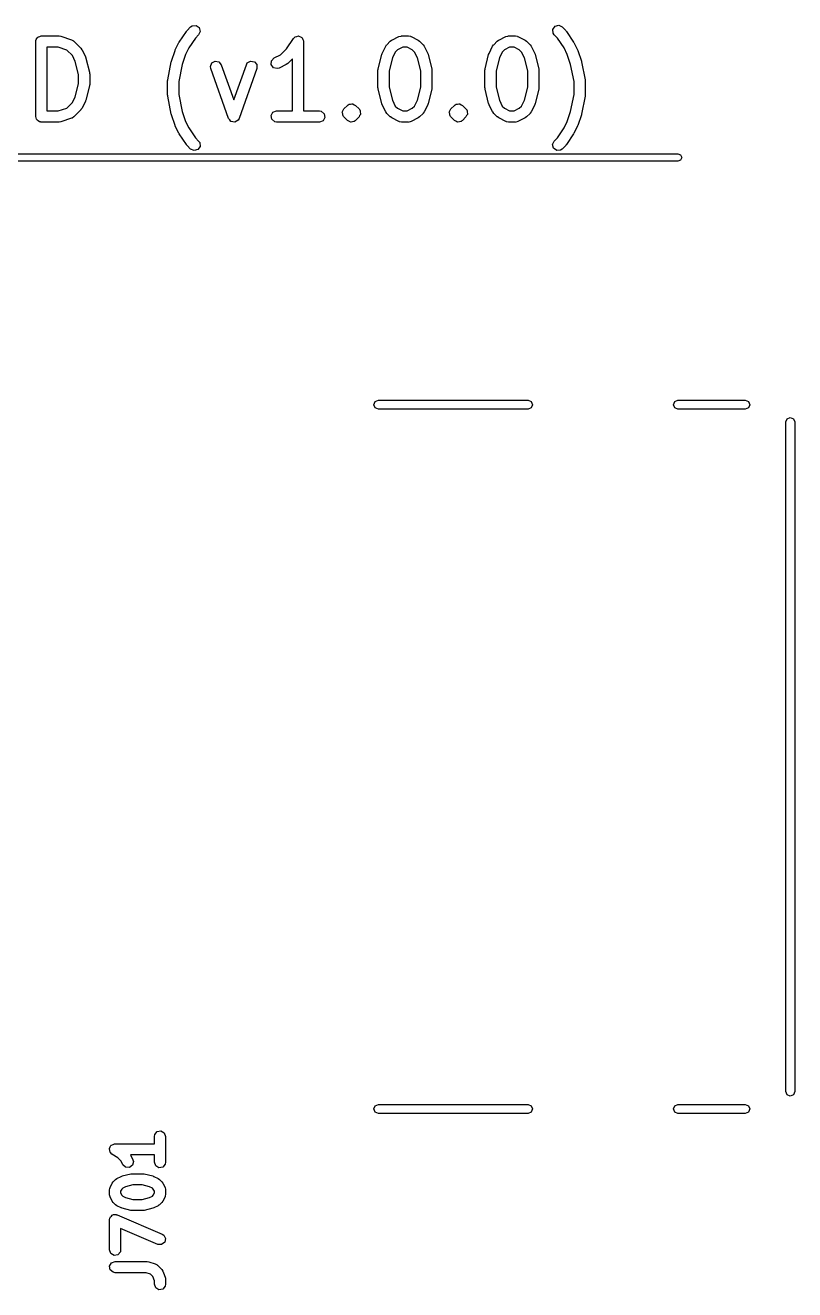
# Model space of a CAD drawing. Extents: x 59.1 to 150.6, y -119.5 to -80.2.
# Drawn here: x 140.28 to 150.56, y -97.11 to -80.23 of the extents above; entities that cross this region are included whole.
import ezdxf

# ---------------------------------------------------------------- set-up
doc = ezdxf.new("R2010")
doc.units = 0
doc.layers.add('BLACK', color=7, linetype='CONTINUOUS')

msp = doc.modelspace()

# ---------------------------------------------------------------- linework, layer by layer
at = {"layer": 'BLACK', "linetype": 'CONTINUOUS'}
for p, q in [((142.339, -80.4584), (142.434, -80.3155)), ((142.434, -80.3155), (142.442, -80.3073)), ((142.442, -80.3073), (142.443, -80.3041)), ((142.443, -80.3041), (142.491, -80.2565)), ((142.491, -80.2565), (142.512, -80.2415)), ((142.512, -80.2415), (142.563, -80.2371)), ((142.563, -80.2371), (142.605, -80.2665)), ((142.619, -80.3161), (142.597, -80.3626)), ((142.605, -80.2665), (142.619, -80.3161)), ((147.329, -80.2901), (147.358, -80.2481)), ((147.333, -80.3412), (147.329, -80.2901)), ((147.348, -80.3626), (147.333, -80.3412)), ((147.358, -80.2481), (147.408, -80.2348)), ((147.408, -80.2348), (147.454, -80.2565)), ((147.454, -80.2565), (147.502, -80.3041)), ((147.502, -80.3041), (147.508, -80.3135)), ((147.508, -80.3135), (147.511, -80.3155)), ((147.511, -80.3155), (147.606, -80.4584)), ((140.421, -80.4524), (140.423, -80.4426)), ((140.421, -81.4524), (140.421, -80.4524)), ((140.423, -80.4394), (140.424, -80.4365)), ((140.423, -80.4426), (140.423, -80.4394)), ((140.424, -80.4365), (140.426, -80.4267)), ((140.426, -80.4267), (140.438, -80.4118)), ((140.438, -80.4118), (140.448, -80.3949)), ((140.448, -80.3949), (140.455, -80.3926)), ((140.455, -80.3926), (140.459, -80.3874)), ((140.459, -80.3874), (140.478, -80.384)), ((140.478, -80.384), (140.496, -80.3774)), ((140.496, -80.3774), (140.735, -80.3774)), ((140.735, -80.3774), (140.757, -80.3813)), ((140.757, -80.3813), (140.758, -80.3812)), ((140.758, -80.3812), (140.901, -80.4288)), ((140.901, -80.4288), (140.924, -80.4413)), ((140.924, -80.4413), (140.926, -80.4451)), ((140.926, -80.4451), (140.93, -80.447)), ((140.93, -80.447), (141.026, -80.5422)), ((142.286, -80.5617), (142.334, -80.4665)), ((142.334, -80.4665), (142.338, -80.461)), ((142.338, -80.461), (142.339, -80.4584)), ((142.555, -80.4049), (142.466, -80.5377)), ((142.597, -80.3626), (142.555, -80.4049)), ((143.771, -80.5475), (143.863, -80.4108)), ((143.863, -80.4108), (143.881, -80.3919)), ((143.881, -80.3919), (143.885, -80.3907)), ((143.885, -80.3907), (143.887, -80.3874)), ((143.887, -80.3874), (143.909, -80.3836)), ((143.909, -80.3836), (143.93, -80.3775)), ((143.93, -80.3775), (143.934, -80.3793)), ((143.934, -80.3793), (143.938, -80.3785)), ((143.938, -80.3785), (143.957, -80.3894)), ((143.957, -80.3894), (143.977, -80.3981)), ((143.977, -80.3981), (143.979, -80.402)), ((143.979, -80.402), (143.982, -80.4042)), ((143.982, -80.4042), (143.99, -80.4246)), ((143.99, -80.4246), (144, -80.4441)), ((144, -80.4441), (143.999, -80.4483)), ((143.999, -80.4483), (144, -80.4524)), ((144, -80.4524), (144, -81.3774)), ((145.096, -80.5141), (145.109, -80.4961)), ((145.109, -80.4961), (145.11, -80.4946)), ((145.11, -80.4946), (145.158, -80.447)), ((145.158, -80.447), (145.176, -80.4341)), ((145.176, -80.4341), (145.177, -80.4329)), ((145.177, -80.4329), (145.272, -80.3853)), ((145.272, -80.3853), (145.297, -80.3779)), ((145.297, -80.3779), (145.302, -80.3789)), ((145.302, -80.3789), (145.306, -80.3774)), ((145.306, -80.3774), (145.401, -80.3774)), ((145.401, -80.3774), (145.427, -80.3819)), ((145.427, -80.3819), (145.43, -80.3848)), ((145.43, -80.3848), (145.435, -80.3853)), ((145.435, -80.3853), (145.53, -80.4329)), ((145.53, -80.4329), (145.548, -80.4463)), ((145.548, -80.4463), (145.549, -80.447)), ((145.549, -80.447), (145.597, -80.4946)), ((145.597, -80.4946), (145.61, -80.513)), ((145.61, -80.513), (145.611, -80.5141)), ((146.525, -80.5141), (146.538, -80.4961)), ((146.538, -80.4961), (146.539, -80.4946)), ((146.539, -80.4946), (146.586, -80.447)), ((146.586, -80.447), (146.605, -80.4341)), ((146.605, -80.4341), (146.606, -80.4329)), ((146.606, -80.4329), (146.701, -80.3853)), ((146.701, -80.3853), (146.726, -80.3779)), ((146.726, -80.3779), (146.73, -80.3789)), ((146.73, -80.3789), (146.735, -80.3774)), ((146.735, -80.3774), (146.83, -80.3774)), ((146.83, -80.3774), (146.855, -80.3819)), ((146.855, -80.3819), (146.859, -80.3848)), ((146.859, -80.3848), (146.863, -80.3853)), ((146.863, -80.3853), (146.959, -80.4329)), ((146.959, -80.4329), (146.977, -80.4463)), ((146.977, -80.4463), (146.978, -80.447)), ((146.978, -80.447), (147.026, -80.4946)), ((147.026, -80.4946), (147.039, -80.513)), ((147.039, -80.513), (147.04, -80.5141)), ((147.391, -80.4049), (147.348, -80.3626)), ((147.479, -80.5377), (147.391, -80.4049)), ((147.606, -80.4584), (147.609, -80.4646)), ((147.609, -80.4646), (147.611, -80.4665)), ((147.611, -80.4665), (147.659, -80.5617)), ((140.571, -80.5274), (140.571, -81.3774)), ((140.722, -80.5274), (140.571, -80.5274)), ((140.837, -80.5656), (140.722, -80.5274)), ((140.911, -80.6397), (140.837, -80.5656)), ((140.949, -80.7167), (140.911, -80.6397)), ((141.026, -80.5422), (141.039, -80.5606)), ((141.039, -80.5606), (141.04, -80.5617)), ((141.04, -80.5617), (141.087, -80.6569)), ((141.087, -80.6569), (141.091, -80.6693)), ((141.091, -80.6693), (141.093, -80.6723)), ((141.093, -80.6723), (141.141, -80.8628)), ((142.235, -80.7144), (142.282, -80.5715)), ((142.282, -80.5715), (142.286, -80.5646)), ((142.286, -80.5646), (142.286, -80.5617)), ((142.423, -80.624), (142.379, -80.7574)), ((142.466, -80.5377), (142.423, -80.624)), ((143.57, -80.7083), (143.606, -80.671)), ((143.606, -80.671), (143.69, -80.6288)), ((143.69, -80.6288), (143.771, -80.5475)), ((143.85, -80.6811), (143.788, -80.7435)), ((143.85, -81.3774), (143.85, -80.6811)), ((144.995, -80.8151), (145.043, -80.6247)), ((145.043, -80.6247), (145.048, -80.6128)), ((145.048, -80.6093), (145.096, -80.5141)), ((145.048, -80.6128), (145.048, -80.6093)), ((145.186, -80.669), (145.143, -80.8426)), ((145.225, -80.592), (145.186, -80.669)), ((145.255, -80.5616), (145.225, -80.592)), ((145.324, -80.5274), (145.255, -80.5616)), ((145.383, -80.5274), (145.324, -80.5274)), ((145.452, -80.5616), (145.383, -80.5274)), ((145.482, -80.592), (145.452, -80.5616)), ((145.521, -80.669), (145.482, -80.592)), ((145.564, -80.8426), (145.521, -80.669)), ((145.611, -80.5141), (145.659, -80.6093)), ((145.659, -80.6093), (145.662, -80.6217)), ((145.662, -80.6217), (145.664, -80.6247)), ((145.664, -80.6247), (145.712, -80.8151)), ((146.424, -80.8151), (146.471, -80.6247)), ((146.471, -80.6247), (146.477, -80.6128)), ((146.477, -80.6093), (146.525, -80.5141)), ((146.477, -80.6128), (146.477, -80.6093)), ((146.615, -80.669), (146.571, -80.8426)), ((146.653, -80.592), (146.615, -80.669)), ((146.684, -80.5616), (146.653, -80.592)), ((146.752, -80.5274), (146.684, -80.5616)), ((146.812, -80.5274), (146.752, -80.5274)), ((146.881, -80.5616), (146.812, -80.5274)), ((146.911, -80.592), (146.881, -80.5616)), ((146.949, -80.669), (146.911, -80.592)), ((146.993, -80.8426), (146.949, -80.669)), ((147.04, -80.5141), (147.087, -80.6093)), ((147.087, -80.6093), (147.091, -80.6217)), ((147.091, -80.6217), (147.093, -80.6247)), ((147.093, -80.6247), (147.141, -80.8151)), ((147.522, -80.624), (147.479, -80.5377)), ((147.567, -80.7574), (147.522, -80.624)), ((147.659, -80.5617), (147.661, -80.5692)), ((147.661, -80.5692), (147.663, -80.5715)), ((147.663, -80.5715), (147.71, -80.7144)), ((140.993, -80.8902), (140.949, -80.7167)), ((142.185, -80.9615), (142.232, -80.7234)), ((142.232, -80.7234), (142.235, -80.7171)), ((142.235, -80.7171), (142.235, -80.7144)), ((142.379, -80.7574), (142.333, -80.9836)), ((142.755, -80.7853), (142.773, -80.7372)), ((142.759, -80.8109), (142.755, -80.7853)), ((142.997, -81.4776), (142.759, -80.8109)), ((142.773, -80.7372), (142.817, -80.7118)), ((142.817, -80.7118), (142.868, -80.721)), ((142.868, -80.721), (142.9, -80.7605)), ((142.9, -80.7605), (143.068, -81.2294)), ((143.068, -81.2294), (143.235, -80.7605)), ((143.377, -80.8109), (143.138, -81.4776)), ((143.235, -80.7605), (143.248, -80.7379)), ((143.248, -80.7379), (143.292, -80.7119)), ((143.292, -80.7119), (143.343, -80.7205)), ((143.343, -80.7205), (143.376, -80.7596)), ((143.376, -80.7596), (143.377, -80.8109)), ((143.567, -80.7595), (143.57, -80.7083)), ((143.598, -80.8007), (143.567, -80.7595)), ((143.648, -80.8126), (143.598, -80.8007)), ((143.673, -80.8052), (143.648, -80.8126)), ((143.768, -80.7576), (143.673, -80.8052)), ((143.769, -80.7564), (143.768, -80.7576)), ((143.788, -80.7435), (143.769, -80.7564)), ((144.993, -80.8333), (144.995, -80.8186)), ((144.993, -81.0714), (144.993, -80.8333)), ((144.995, -80.8186), (144.995, -80.8151)), ((145.143, -80.8426), (145.143, -81.0622)), ((145.564, -81.0622), (145.564, -80.8426)), ((145.712, -80.8151), (145.713, -80.8301)), ((145.713, -80.8301), (145.714, -80.8333)), ((145.714, -80.8333), (145.714, -81.0714)), ((146.421, -80.8333), (146.424, -80.8186)), ((146.421, -81.0714), (146.421, -80.8333)), ((146.424, -80.8186), (146.424, -80.8151)), ((146.571, -80.8426), (146.571, -81.0622)), ((146.993, -81.0622), (146.993, -80.8426)), ((147.141, -80.8151), (147.142, -80.8301)), ((147.142, -80.8301), (147.143, -80.8333)), ((147.143, -80.8333), (147.143, -81.0714)), ((147.612, -80.9836), (147.567, -80.7574)), ((147.71, -80.7144), (147.711, -80.7211)), ((147.711, -80.7211), (147.713, -80.7234)), ((147.713, -80.7234), (147.76, -80.9615)), ((140.949, -81.1881), (140.993, -81.0146)), ((140.993, -81.0146), (140.993, -80.8902)), ((141.141, -80.8628), (141.142, -80.8777)), ((141.142, -80.8777), (141.143, -80.881)), ((141.143, -80.881), (141.143, -81.0238)), ((142.183, -80.9762), (142.185, -80.9649)), ((142.183, -81.1667), (142.183, -80.9762)), ((142.185, -80.9649), (142.185, -80.9615)), ((142.333, -80.9836), (142.333, -81.1592)), ((147.612, -81.1592), (147.612, -80.9836)), ((147.76, -80.9615), (147.761, -80.9729)), ((147.761, -80.9729), (147.762, -80.9762)), ((147.762, -80.9762), (147.762, -81.1667)), ((140.911, -81.2651), (140.949, -81.1881)), ((141.141, -81.042), (141.093, -81.2325)), ((141.143, -81.0238), (141.14, -81.0386)), ((141.14, -81.0386), (141.141, -81.042)), ((142.185, -81.1699), (142.183, -81.1667)), ((142.185, -81.1814), (142.185, -81.1699)), ((142.232, -81.4195), (142.185, -81.1814)), ((142.333, -81.1592), (142.379, -81.3855)), ((144.994, -81.0747), (144.993, -81.0714)), ((144.995, -81.0896), (144.994, -81.0747)), ((145.043, -81.2801), (144.995, -81.0896)), ((145.143, -81.0622), (145.186, -81.2357)), ((145.521, -81.2357), (145.564, -81.0622)), ((145.712, -81.0896), (145.664, -81.2801)), ((145.714, -81.0714), (145.712, -81.0862)), ((145.712, -81.0862), (145.712, -81.0896)), ((146.423, -81.0747), (146.421, -81.0714)), ((146.424, -81.0896), (146.423, -81.0747)), ((146.471, -81.2801), (146.424, -81.0896)), ((146.571, -81.0622), (146.615, -81.2357)), ((146.949, -81.2357), (146.993, -81.0622)), ((147.141, -81.0896), (147.093, -81.2801)), ((147.143, -81.0714), (147.14, -81.0862)), ((147.14, -81.0862), (147.141, -81.0896)), ((147.567, -81.3855), (147.612, -81.1592)), ((147.76, -81.1814), (147.713, -81.4195)), ((147.762, -81.1667), (147.76, -81.1779)), ((147.76, -81.1779), (147.76, -81.1814)), ((140.722, -81.3774), (140.837, -81.3392)), ((140.837, -81.3392), (140.911, -81.2651)), ((141.04, -81.3431), (141.026, -81.3611)), ((141.087, -81.2478), (141.04, -81.3431)), ((141.088, -81.2443), (141.087, -81.2478)), ((141.093, -81.2325), (141.088, -81.2443)), ((144.53, -81.3694), (144.539, -81.3517)), ((144.539, -81.3517), (144.586, -81.3041)), ((144.586, -81.3041), (144.594, -81.2984)), ((144.594, -81.2984), (144.596, -81.2957)), ((144.596, -81.2957), (144.599, -81.2948)), ((144.599, -81.2948), (144.6, -81.2947)), ((144.6, -81.2947), (144.602, -81.2922)), ((144.602, -81.2922), (144.604, -81.2918)), ((144.604, -81.2918), (144.608, -81.2892)), ((144.608, -81.2892), (144.627, -81.2875)), ((144.627, -81.2875), (144.646, -81.2824)), ((144.646, -81.2824), (144.649, -81.2839)), ((144.649, -81.2839), (144.652, -81.2833)), ((144.652, -81.2833), (144.655, -81.285)), ((144.655, -81.285), (144.659, -81.2847)), ((144.659, -81.2847), (144.675, -81.2959)), ((144.675, -81.2959), (144.692, -81.3041)), ((144.692, -81.3041), (144.74, -81.3517)), ((144.74, -81.3517), (144.746, -81.3598)), ((145.045, -81.283), (145.043, -81.2801)), ((145.048, -81.2954), (145.045, -81.283)), ((145.096, -81.3907), (145.048, -81.2954)), ((145.186, -81.2357), (145.225, -81.3127)), ((145.225, -81.3127), (145.255, -81.3431)), ((145.255, -81.3431), (145.324, -81.3774)), ((145.383, -81.3774), (145.452, -81.3431)), ((145.452, -81.3431), (145.482, -81.3127)), ((145.482, -81.3127), (145.521, -81.2357)), ((145.659, -81.2954), (145.611, -81.3907)), ((145.664, -81.2801), (145.659, -81.2919)), ((145.659, -81.2919), (145.659, -81.2954)), ((145.959, -81.3694), (145.967, -81.3517)), ((145.967, -81.3517), (146.015, -81.3041)), ((146.015, -81.3041), (146.023, -81.2984)), ((146.023, -81.2984), (146.025, -81.2957)), ((146.025, -81.2957), (146.028, -81.2948)), ((146.028, -81.2947), (146.03, -81.2922)), ((146.028, -81.2948), (146.028, -81.2947)), ((146.03, -81.2922), (146.032, -81.2918)), ((146.032, -81.2918), (146.036, -81.2892)), ((146.036, -81.2892), (146.056, -81.2875)), ((146.056, -81.2875), (146.074, -81.2824)), ((146.074, -81.2824), (146.078, -81.2839)), ((146.078, -81.2839), (146.081, -81.2833)), ((146.081, -81.2833), (146.084, -81.285)), ((146.084, -81.285), (146.087, -81.2847)), ((146.087, -81.2847), (146.103, -81.2959)), ((146.103, -81.2959), (146.121, -81.3041)), ((146.121, -81.3041), (146.169, -81.3517)), ((146.169, -81.3517), (146.174, -81.3598)), ((146.473, -81.283), (146.471, -81.2801)), ((146.477, -81.2954), (146.473, -81.283)), ((146.525, -81.3907), (146.477, -81.2954)), ((146.615, -81.2357), (146.653, -81.3127)), ((146.653, -81.3127), (146.684, -81.3431)), ((146.684, -81.3431), (146.752, -81.3774)), ((146.812, -81.3774), (146.881, -81.3431)), ((146.881, -81.3431), (146.911, -81.3127)), ((146.911, -81.3127), (146.949, -81.2357)), ((147.087, -81.2954), (147.04, -81.3907)), ((147.088, -81.2919), (147.087, -81.2954)), ((147.093, -81.2801), (147.088, -81.2919)), ((140.428, -81.4707), (140.421, -81.4524)), ((140.431, -81.4899), (140.428, -81.4707)), ((140.437, -81.4942), (140.431, -81.4899)), ((140.439, -81.5006), (140.437, -81.4942)), ((140.456, -81.5103), (140.439, -81.5006)), ((140.471, -81.5229), (140.456, -81.5103)), ((140.481, -81.5246), (140.471, -81.5229)), ((140.483, -81.5262), (140.481, -81.5246)), ((140.487, -81.5257), (140.483, -81.5262)), ((140.496, -81.5274), (140.487, -81.5257)), ((140.571, -81.3774), (140.722, -81.3774)), ((140.758, -81.5235), (140.736, -81.5268)), ((140.901, -81.4759), (140.758, -81.5235)), ((140.905, -81.4731), (140.901, -81.4759)), ((140.909, -81.4727), (140.905, -81.4731)), ((140.93, -81.4578), (140.909, -81.4727)), ((141.026, -81.3626), (140.93, -81.4578)), ((141.026, -81.3611), (141.026, -81.3626)), ((142.234, -81.4218), (142.232, -81.4195)), ((142.235, -81.4285), (142.234, -81.4218)), ((142.282, -81.5713), (142.235, -81.4285)), ((142.379, -81.3855), (142.423, -81.5188)), ((142.423, -81.5188), (142.466, -81.6051)), ((142.998, -81.478), (142.997, -81.4776)), ((142.998, -81.4785), (142.998, -81.478)), ((143.014, -81.4977), (142.998, -81.4785)), ((143.03, -81.5171), (143.014, -81.4977)), ((143.03, -81.5172), (143.03, -81.5171)), ((143.031, -81.5176), (143.03, -81.5172)), ((143.056, -81.5218), (143.031, -81.5176)), ((143.08, -81.5263), (143.056, -81.5218)), ((143.103, -81.5134), (143.081, -81.5262)), ((143.125, -81.5009), (143.103, -81.5134)), ((143.126, -81.5002), (143.125, -81.5005)), ((143.125, -81.5005), (143.125, -81.5009)), ((143.138, -81.4776), (143.126, -81.5002)), ((143.565, -81.4394), (143.591, -81.3949)), ((143.574, -81.4899), (143.565, -81.4394)), ((143.614, -81.5229), (143.574, -81.4899)), ((143.591, -81.3949), (143.639, -81.3774)), ((143.639, -81.5274), (143.614, -81.5229)), ((143.639, -81.3774), (143.85, -81.3774)), ((144, -81.3774), (144.211, -81.3774)), ((144.211, -81.3774), (144.236, -81.3819)), ((144.259, -81.5098), (144.211, -81.5274)), ((144.236, -81.3819), (144.276, -81.4149)), ((144.285, -81.4654), (144.259, -81.5098)), ((144.276, -81.4149), (144.285, -81.4654)), ((144.517, -81.3982), (144.52, -81.3921)), ((144.522, -81.417), (144.517, -81.3982)), ((144.519, -81.3854), (144.53, -81.3694)), ((144.52, -81.3921), (144.519, -81.3854)), ((144.524, -81.4365), (144.522, -81.417)), ((144.529, -81.4446), (144.524, -81.4365)), ((144.53, -81.4478), (144.529, -81.4446)), ((144.533, -81.4497), (144.53, -81.4478)), ((144.539, -81.4578), (144.533, -81.4497)), ((144.586, -81.5054), (144.539, -81.4578)), ((144.604, -81.5136), (144.586, -81.5054)), ((144.62, -81.5248), (144.604, -81.5136)), ((144.623, -81.5245), (144.62, -81.5248)), ((144.626, -81.5262), (144.623, -81.5245)), ((144.63, -81.5256), (144.626, -81.5262)), ((144.633, -81.5271), (144.63, -81.5256)), ((144.652, -81.5221), (144.633, -81.5271)), ((144.671, -81.5204), (144.652, -81.5221)), ((144.675, -81.5177), (144.671, -81.5204)), ((144.677, -81.5173), (144.675, -81.5177)), ((144.679, -81.5148), (144.677, -81.5173)), ((144.682, -81.5138), (144.679, -81.5147)), ((144.679, -81.5147), (144.679, -81.5148)), ((144.684, -81.5111), (144.682, -81.5138)), ((144.692, -81.5054), (144.684, -81.5111)), ((144.74, -81.4578), (144.692, -81.5054)), ((144.748, -81.4401), (144.74, -81.4578)), ((144.746, -81.3598), (144.748, -81.3617)), ((144.748, -81.3617), (144.749, -81.365)), ((144.759, -81.4242), (144.748, -81.4401)), ((144.749, -81.365), (144.755, -81.3731)), ((144.755, -81.3731), (144.757, -81.3925)), ((144.757, -81.3925), (144.762, -81.4113)), ((144.762, -81.4113), (144.759, -81.4174)), ((144.759, -81.4174), (144.759, -81.4242)), ((145.097, -81.3918), (145.096, -81.3907)), ((145.11, -81.4102), (145.097, -81.3918)), ((145.158, -81.4578), (145.11, -81.4102)), ((145.159, -81.4585), (145.158, -81.4578)), ((145.177, -81.4718), (145.159, -81.4585)), ((145.272, -81.5195), (145.177, -81.4718)), ((145.277, -81.52), (145.272, -81.5195)), ((145.28, -81.5229), (145.277, -81.52)), ((145.306, -81.5274), (145.28, -81.5229)), ((145.324, -81.3774), (145.383, -81.3774)), ((145.405, -81.5258), (145.401, -81.5274)), ((145.41, -81.5269), (145.405, -81.5258)), ((145.435, -81.5195), (145.41, -81.5269)), ((145.53, -81.4718), (145.435, -81.5195)), ((145.531, -81.4707), (145.53, -81.4718)), ((145.549, -81.4578), (145.531, -81.4707)), ((145.597, -81.4102), (145.549, -81.4578)), ((145.598, -81.4087), (145.597, -81.4102)), ((145.611, -81.3907), (145.598, -81.4087)), ((145.946, -81.3982), (145.948, -81.3921)), ((145.951, -81.417), (145.946, -81.3982)), ((145.948, -81.3854), (145.959, -81.3694)), ((145.948, -81.3921), (145.948, -81.3854)), ((145.952, -81.4365), (145.951, -81.417)), ((145.958, -81.4446), (145.952, -81.4365)), ((145.959, -81.4478), (145.958, -81.4446)), ((145.962, -81.4497), (145.959, -81.4478)), ((145.967, -81.4578), (145.962, -81.4497)), ((146.015, -81.5054), (145.967, -81.4578)), ((146.032, -81.5136), (146.015, -81.5054)), ((146.048, -81.5248), (146.032, -81.5136)), ((146.052, -81.5245), (146.048, -81.5248)), ((146.055, -81.5262), (146.052, -81.5245)), ((146.058, -81.5256), (146.055, -81.5262)), ((146.061, -81.5271), (146.058, -81.5256)), ((146.08, -81.5221), (146.061, -81.5271)), ((146.1, -81.5204), (146.08, -81.5221)), ((146.103, -81.5177), (146.1, -81.5204)), ((146.105, -81.5173), (146.103, -81.5177)), ((146.107, -81.5148), (146.105, -81.5173)), ((146.108, -81.5147), (146.107, -81.5148)), ((146.111, -81.5138), (146.108, -81.5147)), ((146.113, -81.5111), (146.111, -81.5138)), ((146.121, -81.5054), (146.113, -81.5111)), ((146.169, -81.4578), (146.121, -81.5054)), ((146.177, -81.4401), (146.169, -81.4578)), ((146.174, -81.3598), (146.177, -81.3617)), ((146.177, -81.3617), (146.178, -81.365)), ((146.188, -81.4242), (146.177, -81.4401)), ((146.178, -81.365), (146.183, -81.3731)), ((146.183, -81.3731), (146.185, -81.3925)), ((146.185, -81.3925), (146.19, -81.4113)), ((146.19, -81.4113), (146.187, -81.4174)), ((146.187, -81.4174), (146.188, -81.4242)), ((146.526, -81.3918), (146.525, -81.3907)), ((146.539, -81.4102), (146.526, -81.3918)), ((146.586, -81.4578), (146.539, -81.4102)), ((146.588, -81.4585), (146.586, -81.4578)), ((146.606, -81.4718), (146.588, -81.4585)), ((146.701, -81.5195), (146.606, -81.4718)), ((146.705, -81.52), (146.701, -81.5195)), ((146.709, -81.5229), (146.705, -81.52)), ((146.735, -81.5274), (146.709, -81.5229)), ((146.752, -81.3774), (146.812, -81.3774)), ((146.834, -81.5258), (146.83, -81.5274)), ((146.838, -81.5269), (146.834, -81.5258)), ((146.863, -81.5195), (146.838, -81.5269)), ((146.959, -81.4718), (146.863, -81.5195)), ((146.96, -81.4707), (146.959, -81.4718)), ((146.978, -81.4578), (146.96, -81.4707)), ((147.026, -81.4102), (146.978, -81.4578)), ((147.04, -81.3907), (147.026, -81.4087)), ((147.026, -81.4087), (147.026, -81.4102)), ((147.479, -81.6051), (147.522, -81.5188)), ((147.522, -81.5188), (147.567, -81.3855)), ((147.71, -81.4285), (147.663, -81.5713)), ((147.713, -81.4195), (147.71, -81.4258)), ((147.71, -81.4258), (147.71, -81.4285)), ((140.735, -81.5274), (140.496, -81.5274)), ((140.736, -81.5268), (140.735, -81.5274)), ((142.284, -81.5736), (142.282, -81.5713)), ((142.286, -81.5812), (142.284, -81.5736)), ((142.334, -81.6764), (142.286, -81.5812)), ((142.336, -81.6782), (142.334, -81.6764)), ((142.339, -81.6845), (142.336, -81.6782)), ((142.434, -81.8273), (142.339, -81.6845)), ((142.466, -81.6051), (142.555, -81.7379)), ((143.081, -81.5261), (143.08, -81.5263)), ((143.081, -81.5262), (143.081, -81.5261)), ((144.211, -81.5274), (143.639, -81.5274)), ((145.401, -81.5274), (145.306, -81.5274)), ((146.83, -81.5274), (146.735, -81.5274)), ((147.391, -81.7379), (147.479, -81.6051)), ((147.606, -81.6845), (147.511, -81.8273)), ((147.607, -81.6818), (147.606, -81.6845)), ((147.611, -81.6764), (147.607, -81.6818)), ((147.659, -81.5812), (147.611, -81.6764)), ((147.663, -81.5713), (147.659, -81.5782)), ((147.659, -81.5782), (147.659, -81.5812)), ((142.437, -81.8294), (142.434, -81.8273)), ((142.443, -81.8387), (142.437, -81.8294)), ((142.491, -81.8864), (142.443, -81.8387)), ((142.555, -81.7379), (142.597, -81.7803)), ((142.616, -81.8527), (142.587, -81.8948)), ((142.597, -81.7803), (142.612, -81.8016)), ((142.612, -81.8016), (142.616, -81.8527)), ((147.326, -81.8268), (147.348, -81.7803)), ((147.34, -81.8764), (147.326, -81.8268)), ((147.348, -81.7803), (147.391, -81.7379)), ((147.502, -81.8387), (147.454, -81.8864)), ((147.503, -81.8356), (147.502, -81.8387)), ((147.511, -81.8273), (147.503, -81.8356)), ((60, -81.95), (149, -81.95)), ((142.538, -81.908), (142.491, -81.8864)), ((142.587, -81.8948), (142.538, -81.908)), ((147.382, -81.9058), (147.34, -81.8764)), ((147.433, -81.9013), (147.382, -81.9058)), ((147.454, -81.8864), (147.433, -81.9013)), ((149, -81.95), (149.035, -81.9646)), ((149.035, -81.9646), (149.05, -82)), ((149.05, -82), (149.035, -82.0354)), ((149, -82.05), (60, -82.05)), ((149.035, -82.0354), (149, -82.05)), ((144.939, -85.3), (144.956, -85.2576)), ((144.956, -85.3424), (144.939, -85.3)), ((144.956, -85.2576), (144.999, -85.24)), ((144.999, -85.36), (144.956, -85.3424)), ((144.999, -85.24), (146.999, -85.24)), ((146.999, -85.36), (144.999, -85.36)), ((146.999, -85.24), (147.041, -85.2576)), ((147.041, -85.3424), (146.999, -85.36)), ((147.041, -85.2576), (147.059, -85.3)), ((147.059, -85.3), (147.041, -85.3424)), ((148.94, -85.3), (148.958, -85.2576)), ((148.958, -85.3424), (148.94, -85.3)), ((148.958, -85.2576), (149, -85.24)), ((149, -85.36), (148.958, -85.3424)), ((149, -85.24), (149.9, -85.24)), ((149.9, -85.36), (149, -85.36)), ((149.9, -85.24), (149.942, -85.2576)), ((149.942, -85.3424), (149.9, -85.36)), ((149.942, -85.2576), (149.96, -85.3)), ((149.96, -85.3), (149.942, -85.3424)), ((150.44, -85.53), (150.458, -85.4876)), ((150.44, -94.47), (150.44, -85.53)), ((150.458, -85.4876), (150.5, -85.47)), ((150.5, -85.47), (150.542, -85.4876)), ((150.542, -85.4876), (150.56, -85.53)), ((150.56, -85.53), (150.56, -94.47)), ((150.458, -94.5124), (150.44, -94.47)), ((150.5, -94.53), (150.458, -94.5124)), ((150.542, -94.5124), (150.5, -94.53)), ((150.56, -94.47), (150.542, -94.5124)), ((144.939, -94.7), (144.956, -94.6576)), ((144.956, -94.6576), (144.999, -94.64)), ((144.999, -94.64), (146.999, -94.64)), ((146.999, -94.64), (147.041, -94.6576)), ((147.041, -94.6576), (147.059, -94.7)), ((148.94, -94.7), (148.958, -94.6576)), ((148.958, -94.6576), (149, -94.64)), ((149, -94.64), (149.9, -94.64)), ((149.9, -94.64), (149.942, -94.6576)), ((149.942, -94.6576), (149.96, -94.7)), ((144.956, -94.7424), (144.939, -94.7)), ((144.999, -94.76), (144.956, -94.7424)), ((146.999, -94.76), (144.999, -94.76)), ((147.041, -94.7424), (146.999, -94.76)), ((147.059, -94.7), (147.041, -94.7424)), ((148.958, -94.7424), (148.94, -94.7)), ((149, -94.76), (148.958, -94.7424)), ((149.9, -94.76), (149, -94.76)), ((149.942, -94.7424), (149.9, -94.76)), ((149.96, -94.7), (149.942, -94.7424)), ((142.011, -95.0429), (142.044, -95.0036)), ((142.044, -95.0036), (142.094, -94.9947)), ((142.094, -94.9947), (142.139, -95.0204)), ((142.139, -95.0204), (142.156, -95.0686)), ((141.418, -95.2081), (141.427, -95.1882)), ((141.427, -95.1882), (141.431, -95.1863)), ((141.431, -95.1863), (141.433, -95.1825)), ((141.433, -95.1825), (141.454, -95.1751)), ((141.454, -95.1751), (141.473, -95.1655)), ((141.473, -95.1655), (141.477, -95.1665)), ((141.477, -95.1665), (141.481, -95.165)), ((141.481, -95.165), (142.006, -95.165)), ((142.006, -95.0686), (142.011, -95.0429)), ((142.006, -95.165), (142.006, -95.0686)), ((142.156, -95.0686), (142.156, -95.4114)), ((141.407, -95.2352), (141.408, -95.2312)), ((141.413, -95.2561), (141.407, -95.2352)), ((141.408, -95.227), (141.418, -95.2081)), ((141.408, -95.2312), (141.408, -95.227)), ((141.416, -95.2775), (141.413, -95.2561)), ((141.42, -95.2803), (141.416, -95.2775)), ((141.421, -95.2844), (141.42, -95.2803)), ((141.44, -95.3024), (141.421, -95.2844)), ((141.519, -95.3554), (141.44, -95.3024)), ((141.563, -95.3987), (141.519, -95.3554)), ((142.006, -95.315), (141.687, -95.315)), ((141.687, -95.315), (141.69, -95.3196)), ((141.69, -95.3196), (141.691, -95.3207)), ((141.691, -95.3207), (141.72, -95.3779)), ((142.006, -95.4114), (142.006, -95.315)), ((141.586, -95.445), (141.563, -95.3987)), ((141.623, -95.4802), (141.586, -95.445)), ((141.674, -95.4833), (141.623, -95.4802)), ((141.715, -95.4528), (141.674, -95.4833)), ((141.727, -95.4029), (141.715, -95.4528)), ((141.72, -95.3779), (141.727, -95.4029)), ((142.024, -95.4596), (142.006, -95.4114)), ((142.068, -95.4853), (142.024, -95.4596)), ((142.119, -95.4764), (142.068, -95.4853)), ((142.152, -95.4371), (142.119, -95.4764)), ((142.156, -95.4114), (142.152, -95.4371)), ((141.414, -95.7493), (141.443, -95.6922)), ((141.443, -95.6922), (141.456, -95.6742)), ((141.456, -95.6742), (141.457, -95.6727)), ((141.457, -95.6727), (141.486, -95.6441)), ((141.486, -95.6441), (141.504, -95.6312)), ((141.504, -95.6312), (141.505, -95.6301)), ((141.505, -95.6301), (141.562, -95.6015)), ((141.562, -95.6015), (141.575, -95.5978)), ((141.575, -95.5978), (141.578, -95.5958)), ((141.578, -95.5958), (141.692, -95.5672)), ((141.692, -95.5672), (141.707, -95.5662)), ((141.707, -95.5662), (141.71, -95.565)), ((141.71, -95.565), (141.853, -95.565)), ((141.853, -95.565), (141.868, -95.5676)), ((141.868, -95.5676), (141.871, -95.5672)), ((141.871, -95.5672), (141.985, -95.5958)), ((141.985, -95.5958), (141.997, -95.6011)), ((141.997, -95.6011), (142.001, -95.6015)), ((142.001, -95.6015), (142.058, -95.6301)), ((142.058, -95.6301), (142.076, -95.6434)), ((142.076, -95.6434), (142.077, -95.6441)), ((142.077, -95.6441), (142.106, -95.6727)), ((142.106, -95.6727), (142.119, -95.691)), ((142.119, -95.691), (142.12, -95.6922)), ((142.12, -95.6922), (142.149, -95.7493)), ((141.406, -95.7829), (141.411, -95.7572)), ((141.406, -95.84), (141.406, -95.7829)), ((141.408, -95.8442), (141.406, -95.84)), ((141.407, -95.8486), (141.408, -95.8442)), ((141.414, -95.8735), (141.407, -95.8486)), ((141.411, -95.7572), (141.414, -95.7538)), ((141.414, -95.7538), (141.414, -95.7493)), ((141.572, -95.7701), (141.556, -95.8006)), ((141.556, -95.8006), (141.556, -95.8223)), ((141.556, -95.8223), (141.572, -95.8527)), ((141.583, -95.7588), (141.572, -95.7701)), ((141.572, -95.8527), (141.583, -95.8641)), ((141.622, -95.7393), (141.583, -95.7588)), ((141.583, -95.8641), (141.622, -95.8835)), ((141.719, -95.715), (141.622, -95.7393)), ((141.844, -95.715), (141.719, -95.715)), ((141.941, -95.7393), (141.844, -95.715)), ((141.98, -95.7588), (141.941, -95.7393)), ((141.941, -95.8835), (141.98, -95.8641)), ((141.991, -95.7701), (141.98, -95.7588)), ((141.98, -95.8641), (141.991, -95.8527)), ((142.006, -95.8006), (141.991, -95.7701)), ((141.991, -95.8527), (142.006, -95.8223)), ((142.006, -95.8223), (142.006, -95.8006)), ((142.149, -95.7493), (142.156, -95.7743)), ((142.152, -95.8657), (142.149, -95.8691)), ((142.149, -95.8691), (142.149, -95.8735)), ((142.156, -95.84), (142.152, -95.8657)), ((142.156, -95.7743), (142.155, -95.7786)), ((142.155, -95.7786), (142.156, -95.7829)), ((142.156, -95.7829), (142.156, -95.84)), ((141.443, -95.9307), (141.414, -95.8735)), ((141.444, -95.9318), (141.443, -95.9307)), ((141.457, -95.9502), (141.444, -95.9318)), ((141.486, -95.9787), (141.457, -95.9502)), ((141.487, -95.9794), (141.486, -95.9787)), ((141.505, -95.9928), (141.487, -95.9794)), ((141.562, -96.0214), (141.505, -95.9928)), ((141.566, -96.0218), (141.562, -96.0214)), ((141.578, -96.027), (141.566, -96.0218)), ((141.692, -96.0556), (141.578, -96.027)), ((141.622, -95.8835), (141.719, -95.9079)), ((141.719, -95.9079), (141.844, -95.9079)), ((141.844, -95.9079), (141.941, -95.8835)), ((141.985, -96.027), (141.871, -96.0556)), ((141.988, -96.0251), (141.985, -96.027)), ((142.001, -96.0214), (141.988, -96.0251)), ((142.058, -95.9928), (142.001, -96.0214)), ((142.059, -95.9916), (142.058, -95.9928)), ((142.077, -95.9787), (142.059, -95.9916)), ((142.106, -95.9502), (142.077, -95.9787)), ((142.107, -95.9487), (142.106, -95.9502)), ((142.12, -95.9307), (142.107, -95.9487)), ((142.149, -95.8735), (142.12, -95.9307)), ((141.406, -96.1829), (141.411, -96.1572)), ((141.406, -96.5829), (141.406, -96.1829)), ((141.411, -96.1572), (141.417, -96.1504)), ((141.417, -96.1504), (141.419, -96.1418)), ((141.419, -96.1418), (141.433, -96.1313)), ((141.433, -96.1313), (141.444, -96.1179)), ((141.444, -96.1179), (141.453, -96.1164)), ((141.453, -96.1164), (141.46, -96.1111)), ((141.46, -96.1111), (141.477, -96.112)), ((141.477, -96.112), (141.494, -96.109)), ((141.494, -96.109), (141.502, -96.1134)), ((141.502, -96.1134), (141.511, -96.1139)), ((141.511, -96.1139), (142.111, -96.3711)), ((141.695, -96.0553), (141.692, -96.0556)), ((141.71, -96.0579), (141.695, -96.0553)), ((141.853, -96.0579), (141.71, -96.0579)), ((141.856, -96.0567), (141.853, -96.0579)), ((141.871, -96.0556), (141.856, -96.0567)), ((142.052, -96.5089), (141.556, -96.2966)), ((141.556, -96.2966), (141.556, -96.5829)), ((142.111, -96.3711), (142.133, -96.3853)), ((142.103, -96.5118), (142.052, -96.5089)), ((142.144, -96.4811), (142.103, -96.5118)), ((142.133, -96.3853), (142.156, -96.4311)), ((142.156, -96.4311), (142.144, -96.4811)), ((141.424, -96.6311), (141.406, -96.5829)), ((141.468, -96.6567), (141.424, -96.6311)), ((141.519, -96.6478), (141.468, -96.6567)), ((141.552, -96.6085), (141.519, -96.6478)), ((141.556, -96.5829), (141.552, -96.6085)), ((141.408, -96.7984), (141.433, -96.754)), ((141.416, -96.8489), (141.408, -96.7984)), ((141.456, -96.8819), (141.416, -96.8489)), ((141.433, -96.754), (141.481, -96.7364)), ((141.481, -96.8864), (141.456, -96.8819)), ((141.481, -96.7364), (141.91, -96.7364)), ((141.91, -96.7364), (141.932, -96.7403)), ((141.932, -96.7403), (141.934, -96.7403)), ((141.934, -96.7403), (142.019, -96.7688)), ((142.019, -96.7688), (142.042, -96.7813)), ((142.042, -96.7813), (142.045, -96.7851)), ((142.045, -96.7851), (142.049, -96.787)), ((142.049, -96.787), (142.106, -96.8441)), ((142.106, -96.8441), (142.121, -96.8654)), ((142.121, -96.8654), (142.121, -96.8699)), ((142.121, -96.8699), (142.124, -96.8734)), ((142.124, -96.8734), (142.153, -96.9591)), ((141.898, -96.8864), (141.481, -96.8864)), ((141.955, -96.9056), (141.898, -96.8864)), ((141.987, -96.9377), (141.955, -96.9056)), ((142.006, -96.995), (141.987, -96.9377)), ((142.006, -97.04), (142.006, -96.995)), ((142.024, -97.0882), (142.006, -97.04)), ((142.156, -97.04), (142.152, -97.0657)), ((142.153, -96.9591), (142.156, -96.9813)), ((142.156, -96.9813), (142.156, -96.9829)), ((142.156, -96.9829), (142.156, -97.04)), ((142.068, -97.1139), (142.024, -97.0882)), ((142.119, -97.105), (142.068, -97.1139)), ((142.152, -97.0657), (142.119, -97.105))]:
    msp.add_line(p, q, dxfattribs=at)

doc.saveas('drawing.dxf')
